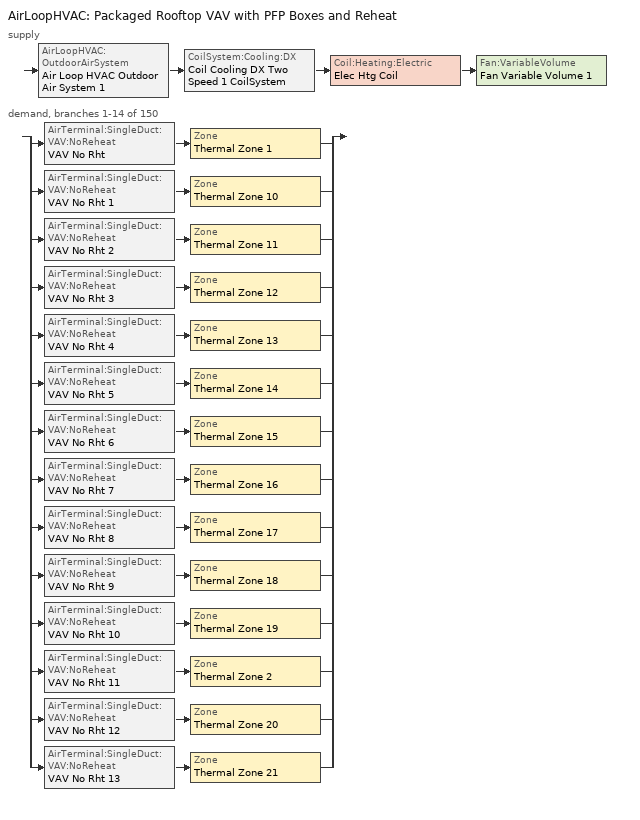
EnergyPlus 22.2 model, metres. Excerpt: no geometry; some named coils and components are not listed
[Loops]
AirLoopHVAC 'Packaged Rooftop VAV with PFP Boxes and Reheat'
 supply: AirLoopHVAC:OutdoorAirSystem 'Air Loop HVAC Outdoor Air System 1' > CoilSystem:Cooling:DX 'Coil Cooling DX Two Speed 1 CoilSystem' > Coil:Heating:Electric 'Elec Htg Coil' > Fan:VariableVolume 'Fan Variable Volume 1'
 demand, branches 1-14 of 150: split
  | AirTerminal:SingleDuct:VAV:NoReheat 'VAV No Rht' > Zone 'Thermal Zone 1'
  | AirTerminal:SingleDuct:VAV:NoReheat 'VAV No Rht 1' > Zone 'Thermal Zone 10'
  | AirTerminal:SingleDuct:VAV:NoReheat 'VAV No Rht 2' > Zone 'Thermal Zone 11'
  | AirTerminal:SingleDuct:VAV:NoReheat 'VAV No Rht 3' > Zone 'Thermal Zone 12'
  | AirTerminal:SingleDuct:VAV:NoReheat 'VAV No Rht 4' > Zone 'Thermal Zone 13'
  | AirTerminal:SingleDuct:VAV:NoReheat 'VAV No Rht 5' > Zone 'Thermal Zone 14'
  | AirTerminal:SingleDuct:VAV:NoReheat 'VAV No Rht 6' > Zone 'Thermal Zone 15'
  | AirTerminal:SingleDuct:VAV:NoReheat 'VAV No Rht 7' > Zone 'Thermal Zone 16'
  | AirTerminal:SingleDuct:VAV:NoReheat 'VAV No Rht 8' > Zone 'Thermal Zone 17'
  | AirTerminal:SingleDuct:VAV:NoReheat 'VAV No Rht 9' > Zone 'Thermal Zone 18'
  | AirTerminal:SingleDuct:VAV:NoReheat 'VAV No Rht 10' > Zone 'Thermal Zone 19'
  | AirTerminal:SingleDuct:VAV:NoReheat 'VAV No Rht 11' > Zone 'Thermal Zone 2'
  | AirTerminal:SingleDuct:VAV:NoReheat 'VAV No Rht 12' > Zone 'Thermal Zone 20'
  | AirTerminal:SingleDuct:VAV:NoReheat 'VAV No Rht 13' > Zone 'Thermal Zone 21'
[AirTerminal:SingleDuct:VAV:NoReheat] Availability Schedule=Always On Discrete hvac_library; Maximum Air Flow Rate {m3/s}=Autosize; Zone Minimum Air Flow Input Method=Constant; Constant Minimum Air Flow Fraction=0.3; Fixed Minimum Air Flow Rate {m3/s}=Autosize
VAV No Rht; VAV No Rht 1; VAV No Rht 2; VAV No Rht 3; VAV No Rht 4; VAV No Rht 5; VAV No Rht 6; VAV No Rht 7; VAV No Rht 8; VAV No Rht 9; VAV No Rht 10; VAV No Rht 11; VAV No Rht 12; VAV No Rht 13
[Zone equipment]
Thermal Zone 1: VAV No Rht
Thermal Zone 10: VAV No Rht 1
Thermal Zone 11: VAV No Rht 2
Thermal Zone 12: VAV No Rht 3
Thermal Zone 13: VAV No Rht 4
Thermal Zone 14: VAV No Rht 5
Thermal Zone 15: VAV No Rht 6
Thermal Zone 16: VAV No Rht 7
Thermal Zone 17: VAV No Rht 8
Thermal Zone 18: VAV No Rht 9
Thermal Zone 19: VAV No Rht 10
Thermal Zone 2: VAV No Rht 11
Thermal Zone 20: VAV No Rht 12
Thermal Zone 21: VAV No Rht 13
[Sizing:Zone] Zone Cooling Design Supply Air Temperature Input Method=SupplyAirTemperature; Zone Cooling Design Supply Air Temperature {C}=14; Zone Cooling Design Supply Air Temperature Difference {deltaC}=11.11; Zone Heating Design Supply Air Temperature Input Method=SupplyAirTemperature; Zone Heating Design Supply Air Temperature {C}=40; Zone Heating Design Supply Air Temperature Difference {deltaC}=11.11; Zone Cooling Design Supply Air Humidity Ratio {kgWater/kgDryAir}=0.0085; Zone Heating Design Supply Air Humidity Ratio {kgWater/kgDryAir}=0.008; Cooling Design Air Flow Method=DesignDay; Cooling Design Air Flow Rate {m3/s}=0; Cooling Minimum Air Flow per Zone Floor Area {m3/s-m2}=0.000762; Cooling Minimum Air Flow {m3/s}=0; Cooling Minimum Air Flow Fraction=0; Heating Design Air Flow Method=DesignDay; Heating Design Air Flow Rate {m3/s}=0; Heating Maximum Air Flow per Zone Floor Area {m3/s-m2}=0.002032; Heating Maximum Air Flow {m3/s}=0.141576; Heating Maximum Air Flow Fraction=0.3; Account for Dedicated Outdoor Air System=No; Zone Load Sizing Method=Sensible Load Only No Latent Load; Zone Latent Cooling Design Supply Air Humidity Ratio Input Method=HumidityRatioDifference; Zone Cooling Design Supply Air Humidity Ratio Difference {kgWater/kgDryAir}=0.005; Zone Latent Heating Design Supply Air Humidity Ratio Input Method=HumidityRatioDifference; Zone Humidification Design Supply Air Humidity Ratio Difference {kgWater/kgDryAir}=0.005
Name | Design Specification Outdoor Air Object
Thermal Zone 1 | Thermal Zone 1 DSOA Space List
Thermal Zone 10 | Thermal Zone 10 DSOA Space List
Thermal Zone 11 | Thermal Zone 11 DSOA Space List
Thermal Zone 12 | Thermal Zone 12 DSOA Space List
Thermal Zone 13 | Thermal Zone 13 DSOA Space List
Thermal Zone 14 | Thermal Zone 14 DSOA Space List
Thermal Zone 15 | Thermal Zone 15 DSOA Space List
Thermal Zone 16 | Thermal Zone 16 DSOA Space List
Thermal Zone 17 | Thermal Zone 17 DSOA Space List
Thermal Zone 18 | Thermal Zone 18 DSOA Space List
Thermal Zone 19 | Thermal Zone 19 DSOA Space List
Thermal Zone 2 | Thermal Zone 2 DSOA Space List
Thermal Zone 20 | Thermal Zone 20 DSOA Space List
Thermal Zone 21 | Thermal Zone 21 DSOA Space List
